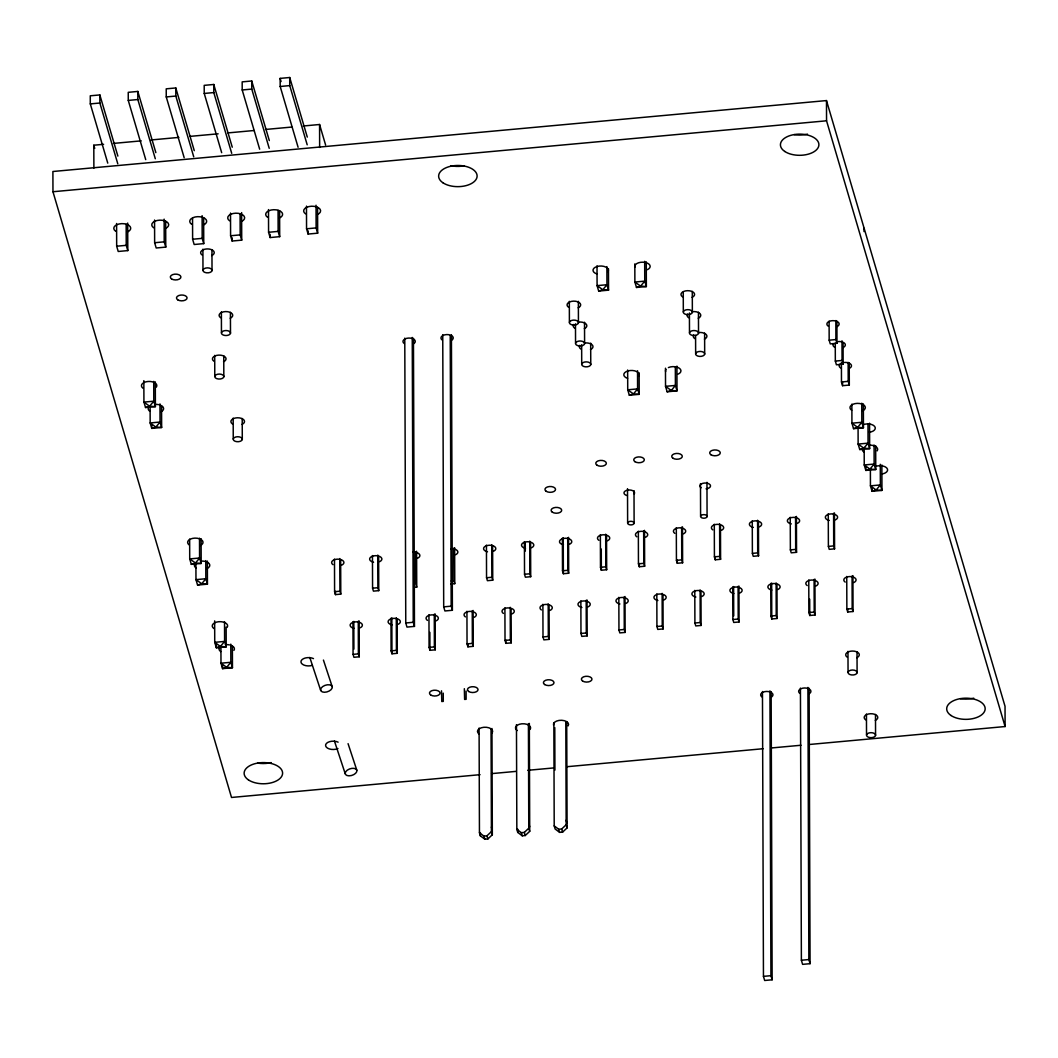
<?xml version="1.0" encoding="UTF-8"?>
<svg xmlns="http://www.w3.org/2000/svg" width="1058" height="1058" viewBox="0 0 1058 1058"><rect width="100%" height="100%" fill="white"/><g stroke="black" fill="none" stroke-linecap="round" stroke-linejoin="round"><path stroke-width="1.5" d="M479.089 728.063L479.446 832.725L483.942 836.111L486.931 835.833L491.415 831.628L491.044 728.658M479.446 832.725L480.372 835.86L484.868 839.232L487.857 838.968L492.327 834.762L491.957 728.499M516.463 724.637L516.833 829.3L521.329 832.686L524.318 832.408L528.788 828.202L528.418 723.593M516.833 829.3L517.746 832.421L522.242 835.807L525.231 835.529L529.714 831.337L529.331 723.434M553.85 722.839L554.207 825.875L558.703 829.26L561.692 828.983L566.162 824.777L565.805 721.807M554.207 825.875L555.133 828.996L559.629 832.381L562.618 832.104L567.088 827.898L566.718 721.649M597.016 265.849L597.082 285.634L598.683 291.069L602.809 289.733L608.548 290.156L608.469 268.719M634.826 263.892L634.879 282.036L636.48 287.459L640.606 286.123L646.359 286.559L646.266 261.815M143.848 380.642L143.928 402.093L145.528 407.515L149.601 406.219L155.394 406.616L155.301 381.872M851.862 404.143L851.928 423.187L853.528 428.649L857.641 427.339L863.447 427.736L863.354 403.918M858.078 428.199L858.131 444.069L859.744 449.531L863.844 448.222L869.65 448.618L869.557 423.213M189.647 539.117L189.713 558.915L191.313 564.35L195.518 563.028L201.179 563.438L201.099 538.694M195.902 563.147L195.968 579.639L197.568 585.061L201.761 583.751L207.434 584.161L207.355 561.071M627.659 370.009L627.725 389.807L629.325 395.229L633.491 393.96L639.191 394.33L639.125 372.892M665.469 368.21L665.535 386.342L667.135 391.777L671.288 390.495L677.001 390.865L676.922 366.134M117.861 156.081L99.836 94.929L90.274 95.802L90.3 103.896L107.757 163.117M155.843 152.603L137.818 91.438L128.243 92.324L128.269 100.417L145.726 159.626M194.275 150.686L175.787 87.959L166.225 88.832L166.251 96.926L184.171 157.708M232.257 147.207L213.769 84.481L204.194 85.354L204.234 93.448L221.677 152.669M269.314 140.582L251.738 80.99L242.176 81.876L242.203 89.97L259.66 149.178M298.091 147.26L280.185 86.478L280.145 78.385L289.72 77.512L307.283 137.104M90.3 103.896L99.862 103.023L117.782 163.792M128.269 100.417L137.844 99.531L155.301 158.753M166.251 96.926L175.826 96.053L193.733 156.822M204.234 93.448L213.795 92.575L231.715 153.344M242.203 89.97L251.778 89.084L269.221 148.305M280.185 86.478L289.747 85.605L307.204 144.827M93.884 168.129L93.805 145.21L103.618 144.311M113.431 143.412L141.243 140.859M151.056 139.96L178.868 137.408M190.321 136.35L218.133 133.811M227.946 132.911L254.132 130.504M265.571 129.46L291.757 127.053M303.21 126.008L319.569 124.5L325.626 145.065M809.238 744.501L1005.1 726.542L1005.034 706.308L826.483 100.576L52.9 171.502L52.966 191.736L231.517 797.467L480.054 774.681M52.966 191.736L826.549 120.797L1005.1 726.542M116.671 246.21L126.233 245.337L127.793 250.601L118.218 251.473L116.671 246.21L116.592 223.516M154.64 242.732L164.215 241.846L165.762 247.109L156.2 247.995L154.64 242.732L154.561 220.038M192.622 239.24L202.184 238.367L203.744 243.631L194.169 244.504L192.622 239.24L192.543 218.173M230.591 235.762L240.166 234.889L241.713 240.153L232.152 241.026L230.591 235.762L230.512 213.068M268.573 232.284L278.135 231.398L279.696 236.661L270.121 237.547L268.573 232.284L268.494 209.59M306.555 228.792L316.117 227.92L317.664 233.183L308.103 234.056L306.555 228.792L306.476 206.112M636.48 287.459L646.359 286.559L644.758 281.137L644.679 261.339M598.683 291.069L608.548 290.156L606.948 284.734L606.882 266.59M829.168 340.187L835.899 339.578L836.984 343.281L830.265 343.89L829.168 340.187L829.102 321.169M145.528 407.515L155.394 406.616L153.794 401.18L153.727 381.396M835.331 361.082L842.062 360.461L843.147 364.164L836.415 364.785L835.331 361.082L835.265 343.056M629.325 395.229L639.191 394.33L637.59 388.894L637.538 370.763M667.135 391.777L677.001 390.865L675.401 385.443L675.335 367.298M841.48 381.978L848.212 381.356L849.31 385.059L842.578 385.681L841.48 381.978L841.414 363M853.528 428.649L863.447 427.736L861.834 422.287L861.767 403.23M859.744 449.531L869.65 448.618L868.049 443.17L867.983 424.113M191.313 564.35L201.179 563.438L199.578 558.016L199.512 538.218M197.568 585.061L207.434 584.161L205.834 578.739L205.768 560.595M334.593 591.687L339.922 591.197L340.782 594.12L335.452 594.609L334.593 591.687L334.487 559.047M372.575 588.195L377.891 587.719L378.751 590.642L373.434 591.131L372.575 588.195L372.456 555.569M451.237 580.987L453.895 580.749L454.755 583.672L450.774 584.042M486.548 577.747L491.877 577.258L492.737 580.194L487.407 580.683L486.548 577.747L486.442 545.121M524.53 574.269L529.846 573.78L530.706 576.703L525.39 577.192L524.53 574.269L524.411 541.63M562.499 570.791L567.829 570.302L568.688 573.224L563.372 573.714L562.499 570.791L562.393 538.152M600.481 567.3L605.798 566.81L606.67 569.746L601.341 570.236L600.481 567.3L600.362 534.674M638.45 563.821L643.78 563.332L644.639 566.255L639.323 566.744L638.45 563.821L638.344 531.182M676.432 560.343L681.749 559.854L682.622 562.777L677.292 563.266L676.432 560.343L676.313 527.704M714.415 556.852L719.731 556.363L720.591 559.298L715.274 559.788L714.415 556.852L714.295 524.226M752.383 553.374L757.713 552.884L758.573 555.82L753.243 556.296L752.383 553.374L752.264 520.748M790.366 549.895L795.682 549.406L796.542 552.329L791.225 552.818L790.366 549.895L790.247 517.256M828.388 546.404L833.704 545.915L834.577 548.851L829.247 549.34L828.388 546.404L828.269 513.778M414.075 587.402L416.733 587.164L416.601 551.258M443.699 606.856L451.171 606.168L452.388 610.281L444.915 610.969L443.699 606.856L442.747 334.712M405.769 622.977L413.242 622.289L414.458 626.402L406.973 627.09L405.769 622.977L404.778 338.137M353.068 654.36L358.384 653.87L359.257 656.793L353.927 657.283L353.068 654.36L352.949 621.72M391.09 650.868L396.419 650.379L397.279 653.302L391.963 653.791L391.09 650.868L390.984 618.229M429.072 647.39L434.388 646.901L435.261 649.824L429.932 650.313L429.072 647.39L428.953 614.751M467.041 643.899L472.371 643.409L473.23 646.345L467.914 646.835L467.041 643.899L466.935 611.273M505.023 640.421L510.34 639.931L511.212 642.867L505.883 643.343L505.023 640.421L504.904 607.795M543.005 636.942L548.322 636.453L549.181 639.376L543.865 639.865L543.005 636.942L542.886 604.303M580.974 633.451L586.304 632.975L587.164 635.898L581.834 636.387L580.974 633.451L580.868 600.825M618.956 629.973L624.273 629.484L625.133 632.419L619.816 632.909L618.956 629.973L618.837 597.347M656.925 626.495L662.255 626.005L663.115 628.928L657.785 629.417L656.925 626.495L656.82 593.855M694.908 623.017L700.224 622.527L701.097 625.45L695.767 625.939L694.908 623.017L694.789 590.377M732.877 619.525L738.206 619.036L739.066 621.972L733.749 622.461L732.877 619.525L732.771 586.899M770.912 616.047L776.228 615.558L777.088 618.48L771.771 618.97L770.912 616.047L770.793 583.408M808.881 612.556L814.21 612.066L815.07 615.002L809.754 615.491L808.881 612.556L808.775 579.929M846.863 609.077L852.179 608.588L853.052 611.511L847.722 612L846.863 609.077L846.744 576.451M491.573 773.623L516.264 771.361M527.783 770.303L554.114 767.896M567.286 766.68L763.149 748.72M771.375 747.966L801.012 745.255M801.382 960.241L808.854 959.566L810.071 963.679L802.599 964.354L801.382 960.241L800.43 688.11M763.453 976.375L770.925 975.688L772.142 979.801L764.67 980.488L763.453 976.375L762.461 691.535M323.431 660.073L332.199 686.655A6.057 3.425 -18.3 0 1 324.383 692.263A6.057 3.425 -18.3 0 1 322.703 686.576A6.057 3.425 -18.3 0 1 332.199 686.655M348.069 743.668L356.824 770.224A6.057 3.425 -18.3 0 1 349.008 775.831A6.057 3.425 -18.3 0 1 347.328 770.131A6.057 3.425 -18.3 0 1 356.824 770.224M309.822 657.494L320.653 690.345M334.46 741.103L345.278 773.901M566.149 820.228L567.075 823.349M566.162 824.777L567.088 827.898M561.692 828.983L562.618 832.104M558.703 829.26L559.629 832.381M528.775 823.653L529.688 826.774M528.788 828.202L529.714 831.337M524.318 832.408L525.231 835.529M521.329 832.686L522.242 835.807M280.145 78.385L281.071 81.532M491.388 827.078L492.314 830.199M491.415 831.628L492.327 834.762M416.733 587.164L415.873 584.228L415.754 551.602M486.931 835.833L487.857 838.968M483.942 836.111L484.868 839.232M93.805 145.21L94.731 148.371M881.869 464.991L881.962 490.396L872.057 491.296L870.443 485.847L870.39 469.977M880.282 464.303L880.362 484.948L881.962 490.396L876.156 489.999L872.057 491.296L872.043 488.122M875.68 445.696L875.76 469.514L865.841 470.413L864.241 464.965L864.174 447.508M875.495 714.467L875.561 735.416A4.549 2.5 -0.2 0 1 868.393 737.201A4.549 2.5 -0.2 0 1 869.187 732.89A4.549 2.5 -0.2 0 1 875.561 735.416M874.08 445.008L874.146 464.065L875.76 469.514L869.954 469.117L865.841 470.413L865.841 467.239M866.449 714.031L866.528 734.926M864.016 228.263L864.029 231.557M857.02 651.847L857.099 672.743A4.549 2.5 -0.2 0 1 849.918 674.541A4.549 2.5 -0.2 0 1 850.711 670.23A4.549 2.5 -0.2 0 1 857.099 672.743M852.92 575.618L853.052 611.511M852.074 575.962L852.179 608.588M849.23 362.868L849.31 385.059M848.146 362.378L848.212 381.356M847.709 608.747L847.722 612M847.974 651.318L848.053 672.253M843.067 342.858L843.147 364.164M842.565 382.507L842.578 385.681M841.983 340.795L842.062 360.461M836.918 321.129L836.984 343.281M835.833 320.548L835.899 339.578M834.445 512.945L834.577 548.851M833.598 513.289L833.704 545.915M826.483 100.576L826.549 120.797M814.951 579.11L815.07 615.002M814.091 579.44L814.21 612.066M809.687 599.172L809.754 615.491M809.105 688.229L810.071 963.679M807.915 687.422L808.854 959.566M796.423 516.436L796.542 552.329M795.563 516.767L795.682 549.406M776.969 584.214L777.088 618.48M776.122 582.918L776.228 615.558M771.652 583.077L771.771 618.97M771.137 691.668L772.142 979.801M769.933 690.848L770.925 975.688M758.454 521.554L758.573 555.82M757.594 520.258L757.713 552.884M738.947 586.066L739.066 621.972M738.087 586.41L738.206 619.036M733.617 586.555L733.723 615.928M720.472 525.033L720.591 559.298M719.612 523.736L719.731 556.363M715.261 556.521L715.274 559.788M706.956 482.329L707.075 516.595A3.253 1.799 -0.2 0 1 701.93 517.878A3.253 1.799 -0.2 0 1 702.499 514.783A3.253 1.799 -0.2 0 1 707.075 516.595M704.615 333.151L704.681 354.166A4.549 2.5 -0.2 0 1 697.5 355.964A4.549 2.5 -0.2 0 1 698.306 351.64A4.549 2.5 -0.2 0 1 704.681 354.166M700.489 483.612L700.594 516.251M700.965 591.184L701.097 625.45M700.118 589.888L700.224 622.527M698.452 312.255L698.531 333.27A4.549 2.5 -0.2 0 1 691.35 335.069A4.549 2.5 -0.2 0 1 692.144 330.757A4.549 2.5 -0.2 0 1 698.531 333.27M695.582 335.505L695.648 353.676M692.289 291.36L692.368 312.388A4.549 2.5 -0.2 0 1 685.187 314.173A4.549 2.5 -0.2 0 1 685.981 309.862A4.549 2.5 -0.2 0 1 692.368 312.388M689.419 312.97L689.485 332.794M683.256 292.074L683.323 311.898M682.489 526.884L682.622 562.777M681.643 527.215L681.749 559.854M677.279 559.999L677.292 563.266M662.996 594.662L663.115 628.928M662.136 593.366L662.255 626.005M644.52 530.362L644.639 566.255M643.661 530.706L643.78 563.332M639.31 563.491L639.323 566.744M634.006 490.647L634.112 523.287A3.253 1.799 -0.2 0 1 628.968 524.57A3.253 1.799 -0.2 0 1 629.536 521.475A3.253 1.799 -0.2 0 1 634.112 523.287M627.513 488.677L627.632 522.943M625.014 596.514L625.133 632.419M624.167 596.857L624.273 629.484M606.551 535.48L606.67 569.746M605.692 534.184L605.798 566.81M601.275 549.023L601.341 570.236M590.681 343.136L590.761 364.613A4.549 2.5 -0.2 0 1 583.58 366.399A4.549 2.5 -0.2 0 1 584.373 362.087A4.549 2.5 -0.2 0 1 590.761 364.613M587.031 600.005L587.164 635.898M586.185 600.336L586.304 632.975M584.519 322.24L584.598 343.718A4.549 2.5 -0.2 0 1 577.417 345.516A4.549 2.5 -0.2 0 1 578.21 341.205A4.549 2.5 -0.2 0 1 584.598 343.718M581.649 344.723L581.715 364.124M578.369 301.345L578.435 322.835A4.549 2.5 -0.2 0 1 571.267 324.621A4.549 2.5 -0.2 0 1 572.061 320.31A4.549 2.5 -0.2 0 1 578.435 322.835M575.486 323.841L575.552 343.242M569.323 301.332L569.402 322.346M568.569 537.332L568.688 573.224M567.71 537.662L567.829 570.302M563.24 537.821L563.372 573.714M554.776 727.6L554.921 770.118M549.062 605.11L549.181 639.376M548.203 603.814L548.322 636.453M530.587 542.45L530.706 576.703M529.741 541.141L529.846 573.78M525.271 542.926L525.297 551.086M517.732 829.155L517.746 832.421M511.093 608.601L511.212 642.867M510.234 607.305L510.34 639.931M505.869 640.09L505.883 643.343M492.618 545.928L492.737 580.194M491.758 544.632L491.877 577.258M480.358 832.58L480.372 835.86M473.111 610.453L473.23 646.345M472.252 610.783L472.371 643.409M467.901 643.568L467.914 646.835M466.089 691.046L466.115 699.298L464.621 699.431L464.343 688.705M454.636 547.779L454.755 583.672M453.776 548.11L453.895 580.749M451.422 334.844L452.388 610.281M450.232 335.677L451.171 606.168M443.236 693.135L443.276 701.388L441.781 701.52L441.503 690.808M435.129 613.931L435.261 649.824M434.283 614.262L434.388 646.901M429.865 632.367L429.932 650.313M413.453 338.269L414.458 626.402M412.25 337.449L413.242 622.289M397.16 619.049L397.279 653.302M396.3 617.753L396.419 650.379M391.83 617.898L391.963 653.791M378.632 556.376L378.751 590.642M377.785 555.08L377.891 587.719M359.125 620.901L359.257 656.793M358.278 621.231L358.384 653.87M353.808 621.39L353.901 649.123M340.663 559.854L340.782 594.12M339.803 558.558L339.922 591.197M335.452 591.343L335.452 594.609M319.569 124.5L319.648 147.432M317.585 207.249L317.664 233.183M316.038 205.226L316.117 227.92M308.09 230.816L308.103 234.056M289.72 77.512L289.747 85.605M279.603 210.74L279.696 236.661M278.069 210.33L278.135 231.398M270.107 234.307L270.121 237.547M251.738 80.99L251.778 89.084M241.621 212.605L241.713 240.153M242.216 418.518L242.295 439.467A4.549 2.5 -0.2 0 1 235.114 441.265A4.549 2.5 -0.2 0 1 235.908 436.954A4.549 2.5 -0.2 0 1 242.295 439.467M240.087 213.809L240.166 234.889M233.183 418.095L233.249 438.991M232.138 237.786L232.152 241.026M232.376 646.279L232.456 667.717L222.577 668.63L220.99 663.194L220.924 646.702M230.419 312.335L230.499 333.283A4.549 2.5 -0.2 0 1 223.317 335.069A4.549 2.5 -0.2 0 1 224.111 330.757A4.549 2.5 -0.2 0 1 230.499 333.283M230.789 644.15L230.856 662.295L232.456 667.717L226.663 667.32L222.577 668.63L222.577 665.323M226.134 627.063L226.2 646.848L216.335 647.76L214.734 642.325L214.655 620.887M223.754 355.898L223.82 376.793A4.549 2.5 -0.2 0 1 216.639 378.592A4.549 2.5 -0.2 0 1 217.432 374.281A4.549 2.5 -0.2 0 1 223.82 376.793M224.534 621.628L224.6 641.426L226.2 646.848L220.421 646.451L216.335 647.76L216.321 644.454M221.387 311.898L221.453 332.794M213.769 84.481L213.795 92.575M214.708 355.369L214.787 376.317M211.944 249.714L212.023 270.61A4.549 2.5 -0.2 0 1 204.842 272.395A4.549 2.5 -0.2 0 1 205.636 268.084A4.549 2.5 -0.2 0 1 212.023 270.61M203.652 217.697L203.744 243.631M202.911 249.172L202.977 270.121M202.104 215.673L202.184 238.367M175.787 87.959L175.826 96.053M165.67 221.188L165.762 247.109M164.135 219.151L164.215 241.846M161.557 406.034L161.636 427.485L151.77 428.384L150.17 422.949L150.117 406.457M159.97 403.905L160.036 422.049L161.636 427.485L155.857 427.088L151.77 428.384L151.757 425.078M137.818 91.438L137.844 99.531M127.687 223.04L127.793 250.601M126.167 224.256L126.233 245.337M99.836 94.929L99.862 103.023M973.744 698.174A19.242 10.593 -0.2 0 1 960.347 698.69M271.179 762.593A19.242 10.593 -0.2 0 1 257.782 763.109M807.479 134.128A19.242 10.593 -0.2 0 1 794.095 134.644M464.105 165.815A19.242 10.593 -0.2 0 1 450.986 165.749M189.356 545.042A7.697 4.232 -0.2 0 1 190.453 539.077A7.697 4.232 -0.2 0 1 201.284 539.646A7.697 4.232 -0.2 0 1 200.187 545.611M206.019 561.666A7.697 4.232 -0.2 0 1 206.958 568.596M196.127 568.014A7.697 4.232 -0.2 0 1 194.897 563.835M200.861 561.15A7.697 4.232 -0.2 0 1 204.829 561.362M312.229 665.389A7.578 4.166 -0.2 0 1 302.39 664.226A7.578 4.166 -0.2 0 1 303.408 658.711A7.578 4.166 -0.2 0 1 313.485 658.605M337.938 748.548A7.578 4.166 -0.2 0 1 327.57 748.165A7.578 4.166 -0.2 0 1 327.729 742.438A7.578 4.166 -0.2 0 1 338.11 742.161M517.177 730.562A7.578 4.166 -0.2 0 1 521.832 723.804A7.578 4.166 -0.2 0 1 530.124 729.385M479.195 734.054A7.578 4.166 -0.2 0 1 483.85 727.282A7.578 4.166 -0.2 0 1 492.142 732.863M553.546 725.127A7.578 4.166 -0.2 0 1 561.785 720.286A7.578 4.166 -0.2 0 1 568.093 725.894M333.019 564.694A6.15 3.386 -0.2 0 1 333.892 559.92A6.15 3.386 -0.2 0 1 342.541 560.383A6.15 3.386 -0.2 0 1 341.668 565.144M373.58 562.221A6.15 3.386 -0.2 0 1 370.472 557.328A6.15 3.386 -0.2 0 1 379.769 556.482A6.15 3.386 -0.2 0 1 379.65 561.666M412.752 552.236A6.15 3.386 -0.2 0 1 419.338 554.167A6.15 3.386 -0.2 0 1 417.619 558.188M450.721 548.745A6.15 3.386 -0.2 0 1 457.321 550.689A6.15 3.386 -0.2 0 1 455.601 554.709M487.5 551.773A6.15 3.386 -0.2 0 1 484.405 546.893A6.15 3.386 -0.2 0 1 493.702 546.034A6.15 3.386 -0.2 0 1 493.57 551.218M525.482 548.295A6.15 3.386 -0.2 0 1 522.374 543.402A6.15 3.386 -0.2 0 1 531.685 542.556A6.15 3.386 -0.2 0 1 531.552 547.74M563.451 544.817A6.15 3.386 -0.2 0 1 560.356 539.924A6.15 3.386 -0.2 0 1 569.654 539.064A6.15 3.386 -0.2 0 1 569.521 544.262M598.854 540.307A6.15 3.386 -0.2 0 1 599.727 535.546A6.15 3.386 -0.2 0 1 608.376 536.009A6.15 3.386 -0.2 0 1 607.504 540.77M636.823 536.829A6.15 3.386 -0.2 0 1 637.709 532.068A6.15 3.386 -0.2 0 1 646.359 532.531A6.15 3.386 -0.2 0 1 645.486 537.292M674.806 533.351A6.15 3.386 -0.2 0 1 675.678 528.59A6.15 3.386 -0.2 0 1 684.328 529.04A6.15 3.386 -0.2 0 1 683.455 533.814M712.775 529.873A6.15 3.386 -0.2 0 1 713.661 525.099A6.15 3.386 -0.2 0 1 722.31 525.562A6.15 3.386 -0.2 0 1 721.437 530.322M753.336 527.4A6.15 3.386 -0.2 0 1 750.241 522.507A6.15 3.386 -0.2 0 1 759.538 521.66A6.15 3.386 -0.2 0 1 759.406 526.844M791.318 523.922A6.15 3.386 -0.2 0 1 788.21 519.028A6.15 3.386 -0.2 0 1 797.52 518.182A6.15 3.386 -0.2 0 1 797.388 523.366M829.287 520.443A6.15 3.386 -0.2 0 1 826.192 515.55A6.15 3.386 -0.2 0 1 835.489 514.691A6.15 3.386 -0.2 0 1 835.357 519.888M845.183 582.085A6.15 3.386 -0.2 0 1 846.056 577.324A6.15 3.386 -0.2 0 1 854.705 577.787A6.15 3.386 -0.2 0 1 853.832 582.548M807.201 585.577A6.15 3.386 -0.2 0 1 808.087 580.802A6.15 3.386 -0.2 0 1 816.736 581.265A6.15 3.386 -0.2 0 1 815.863 586.039M771.811 590.073A6.15 3.386 -0.2 0 1 768.716 585.18A6.15 3.386 -0.2 0 1 778.014 584.333A6.15 3.386 -0.2 0 1 777.881 589.518M733.829 593.551A6.15 3.386 -0.2 0 1 730.734 588.671A6.15 3.386 -0.2 0 1 740.031 587.812A6.15 3.386 -0.2 0 1 739.899 592.996M695.86 597.043A6.15 3.386 -0.2 0 1 692.752 592.149A6.15 3.386 -0.2 0 1 702.062 591.29A6.15 3.386 -0.2 0 1 701.93 596.487M657.878 600.521A6.15 3.386 -0.2 0 1 654.783 595.628A6.15 3.386 -0.2 0 1 664.08 594.781A6.15 3.386 -0.2 0 1 663.948 599.965M619.909 603.999A6.15 3.386 -0.2 0 1 616.801 599.119A6.15 3.386 -0.2 0 1 626.111 598.259A6.15 3.386 -0.2 0 1 625.979 603.444M581.926 607.49A6.15 3.386 -0.2 0 1 578.832 602.597A6.15 3.386 -0.2 0 1 588.129 601.737A6.15 3.386 -0.2 0 1 587.997 606.922M541.365 609.95A6.15 3.386 -0.2 0 1 542.251 605.189A6.15 3.386 -0.2 0 1 550.901 605.639A6.15 3.386 -0.2 0 1 550.028 610.413M503.396 613.428A6.15 3.386 -0.2 0 1 504.269 608.667A6.15 3.386 -0.2 0 1 512.918 609.13A6.15 3.386 -0.2 0 1 512.046 613.891M465.414 616.907A6.15 3.386 -0.2 0 1 466.3 612.146A6.15 3.386 -0.2 0 1 474.949 612.608A6.15 3.386 -0.2 0 1 474.077 617.369M427.445 620.398A6.15 3.386 -0.2 0 1 428.318 615.624A6.15 3.386 -0.2 0 1 436.967 616.087A6.15 3.386 -0.2 0 1 436.094 620.861M392.042 624.894A6.15 3.386 -0.2 0 1 388.947 620.001A6.15 3.386 -0.2 0 1 398.244 619.155A6.15 3.386 -0.2 0 1 398.112 624.339M354.073 628.373A6.15 3.386 -0.2 0 1 350.965 623.493A6.15 3.386 -0.2 0 1 360.275 622.633A6.15 3.386 -0.2 0 1 360.143 627.817M153.661 227.774A8.464 4.655 -0.2 0 1 154.878 221.215A8.464 4.655 -0.2 0 1 166.794 221.849A8.464 4.655 -0.2 0 1 165.577 228.409M305.577 213.848A8.464 4.655 -0.2 0 1 306.78 207.275A8.464 4.655 -0.2 0 1 318.696 207.923A8.464 4.655 -0.2 0 1 317.479 214.483M115.692 231.252A8.464 4.655 -0.2 0 1 116.896 224.693A8.464 4.655 -0.2 0 1 128.811 225.328A8.464 4.655 -0.2 0 1 127.608 231.887M267.595 217.326A8.464 4.655 -0.2 0 1 268.798 210.767A8.464 4.655 -0.2 0 1 280.714 211.402A8.464 4.655 -0.2 0 1 279.51 217.961M229.612 220.805A8.464 4.655 -0.2 0 1 230.829 214.245A8.464 4.655 -0.2 0 1 242.745 214.88A8.464 4.655 -0.2 0 1 241.528 221.439M191.643 224.283A8.464 4.655 -0.2 0 1 192.847 217.723A8.464 4.655 -0.2 0 1 204.763 218.358A8.464 4.655 -0.2 0 1 203.559 224.931M762.038 696.984A6.15 3.386 -0.2 0 1 762.924 692.223A6.15 3.386 -0.2 0 1 771.573 692.686A6.15 3.386 -0.2 0 1 770.7 697.447M800.02 693.506A6.15 3.386 -0.2 0 1 800.893 688.745A6.15 3.386 -0.2 0 1 809.542 689.208A6.15 3.386 -0.2 0 1 808.669 693.969M404.354 343.599A6.15 3.386 -0.2 0 1 405.24 338.825A6.15 3.386 -0.2 0 1 413.89 339.287A6.15 3.386 -0.2 0 1 413.004 344.062M442.337 340.107A6.15 3.386 -0.2 0 1 443.209 335.346A6.15 3.386 -0.2 0 1 451.859 335.809A6.15 3.386 -0.2 0 1 450.986 340.57M851.69 410.279A7.697 4.232 -0.2 0 1 852.788 404.328A7.697 4.232 -0.2 0 1 863.606 404.897A7.697 4.232 -0.2 0 1 862.508 410.861M862.746 424.866A7.697 4.232 -0.2 0 1 874.622 426.387A7.697 4.232 -0.2 0 1 868.843 432.312M864.002 452.07A7.697 4.232 -0.2 0 1 862.376 450.073M868.737 445.193A7.697 4.232 -0.2 0 1 877.161 450.867M875.059 466.644A7.697 4.232 -0.2 0 1 886.644 467.834A7.697 4.232 -0.2 0 1 882.438 473.918M159.837 404.989A7.697 4.232 -0.2 0 1 160.776 411.919M149.945 411.337A7.697 4.232 -0.2 0 1 148.715 407.158M154.68 404.46A7.697 4.232 -0.2 0 1 158.647 404.672M143.174 388.352A7.697 4.232 -0.2 0 1 147.908 381.488A7.697 4.232 -0.2 0 1 156.333 387.149M596.778 273.89A7.697 4.232 -0.2 0 1 593.869 268.309A7.697 4.232 -0.2 0 1 603.84 266.365A7.697 4.232 -0.2 0 1 607.887 271.721M634.879 267.105A7.697 4.232 -0.2 0 1 645.208 262.45A7.697 4.232 -0.2 0 1 647.337 269.684M668.391 367.589A7.697 4.232 -0.2 0 1 679.223 368.171A7.697 4.232 -0.2 0 1 678.125 374.135M665.667 371.556A7.697 4.232 -0.2 0 1 666.064 369.374M627.566 378.341A7.697 4.232 -0.2 0 1 624.656 372.76A7.697 4.232 -0.2 0 1 634.628 370.816A7.697 4.232 -0.2 0 1 638.675 376.185M220.765 651.583A7.697 4.232 -0.2 0 1 219.535 647.403M225.486 644.706A7.697 4.232 -0.2 0 1 229.454 644.917M230.657 645.235A7.697 4.232 -0.2 0 1 233.924 650.366M213.994 628.597A7.697 4.232 -0.2 0 1 218.715 621.72A7.697 4.232 -0.2 0 1 227.139 627.394M828.255 326.181A6.15 3.386 -0.2 0 1 829.128 321.42A6.15 3.386 -0.2 0 1 837.777 321.883A6.15 3.386 -0.2 0 1 836.904 326.644M838.187 341.589A6.15 3.386 -0.2 0 1 844.787 343.519A6.15 3.386 -0.2 0 1 843.067 347.54M834.418 347.077A6.15 3.386 -0.2 0 1 833.426 343.731M844.35 362.471A6.15 3.386 -0.2 0 1 850.936 364.415A6.15 3.386 -0.2 0 1 849.217 368.422M840.568 367.959A6.15 3.386 -0.2 0 1 841.441 363.198M847.233 657.177A6.811 3.756 -0.2 0 1 848.199 651.9A6.811 3.756 -0.2 0 1 857.787 652.416A6.811 3.756 -0.2 0 1 856.821 657.692M865.709 719.85A6.811 3.756 -0.2 0 1 866.674 714.573A6.811 3.756 -0.2 0 1 876.262 715.089A6.811 3.756 -0.2 0 1 875.297 720.366M692.858 311.634A6.811 3.756 -0.2 0 1 700.158 313.776A6.811 3.756 -0.2 0 1 698.254 318.22M688.665 317.717A6.811 3.756 -0.2 0 1 687.568 314.014M578.924 322.068A6.811 3.756 -0.2 0 1 586.238 324.224A6.811 3.756 -0.2 0 1 584.32 328.668M574.732 328.165A6.811 3.756 -0.2 0 1 573.648 324.462M220.633 317.717A6.811 3.756 -0.2 0 1 221.598 312.441A6.811 3.756 -0.2 0 1 231.199 312.943A6.811 3.756 -0.2 0 1 230.221 318.233M202.157 255.044A6.811 3.756 -0.2 0 1 203.136 249.767A6.811 3.756 -0.2 0 1 212.724 250.283A6.811 3.756 -0.2 0 1 211.745 255.56M699.007 332.516A6.811 3.756 -0.2 0 1 706.321 334.659A6.811 3.756 -0.2 0 1 704.416 339.115M694.815 338.6A6.811 3.756 -0.2 0 1 693.731 334.897M585.087 342.964A6.811 3.756 -0.2 0 1 592.387 345.106A6.811 3.756 -0.2 0 1 590.483 349.563M580.895 349.047A6.811 3.756 -0.2 0 1 579.797 345.344M213.954 361.241A6.811 3.756 -0.2 0 1 214.933 355.964A6.811 3.756 -0.2 0 1 224.521 356.467A6.811 3.756 -0.2 0 1 223.542 361.757M232.429 423.914A6.811 3.756 -0.2 0 1 233.408 418.624A6.811 3.756 -0.2 0 1 242.996 419.14A6.811 3.756 -0.2 0 1 242.018 424.417M568.582 307.27A6.811 3.756 -0.2 0 1 569.548 301.993A6.811 3.756 -0.2 0 1 579.136 302.495A6.811 3.756 -0.2 0 1 578.171 307.785M682.503 296.822A6.811 3.756 -0.2 0 1 683.481 291.545A6.811 3.756 -0.2 0 1 693.069 292.048A6.811 3.756 -0.2 0 1 692.091 297.338M627.394 495.633A5.303 2.923 -0.2 0 1 624.326 491.877A5.303 2.923 -0.2 0 1 631.163 490.171A5.303 2.923 -0.2 0 1 634.231 493.927M701.123 487.791A5.303 2.923 -0.2 0 1 702.644 483.387A5.303 2.923 -0.2 0 1 710.235 484.961A5.303 2.923 -0.2 0 1 706.083 488.809M199.578 558.016L195.518 563.028L189.713 558.915L199.578 558.016M205.834 578.739L201.761 583.751L195.968 579.639L205.834 578.739M637.59 388.894L633.491 393.96L627.725 389.807L637.59 388.894M675.401 385.443L671.288 390.495L665.535 386.342L675.401 385.443M606.948 284.734L602.809 289.733L597.082 285.634L606.948 284.734M644.758 281.137L640.606 286.123L634.879 282.036L644.758 281.137M153.794 401.18L149.601 406.219L143.928 402.093L153.794 401.18M160.036 422.049L155.857 427.088L150.17 422.949L160.036 422.049M224.6 641.426L220.421 646.451L214.734 642.325L224.6 641.426M230.856 662.295L226.663 667.32L220.99 663.194L230.856 662.295M861.834 422.287L857.641 427.339L851.928 423.187L861.834 422.287M868.049 443.17L863.844 448.222L858.131 444.069L868.049 443.17M874.146 464.065L869.954 469.117L864.241 464.965L874.146 464.065M880.362 484.948L876.156 489.999L870.443 485.847L880.362 484.948M951.023 715.499A19.242 10.593 -0.2 0 0 983.914 712.484A19.242 10.593 -0.2 0 0 962.846 698.32A19.242 10.593 -0.2 0 0 951.023 715.499M248.458 779.918A19.242 10.593 -0.2 0 0 281.349 776.903A19.242 10.593 -0.2 0 0 260.281 762.739A19.242 10.593 -0.2 0 0 248.458 779.918M784.758 151.453A19.242 10.593 -0.2 0 0 817.649 148.437A19.242 10.593 -0.2 0 0 796.581 134.273A19.242 10.593 -0.2 0 0 784.758 151.453M442.971 182.796A19.242 10.593 -0.2 0 0 475.862 179.781A19.242 10.593 -0.2 0 0 454.795 165.617A19.242 10.593 -0.2 0 0 442.971 182.796M544.592 684.513A5.303 2.923 -0.2 0 0 553.651 683.68A5.303 2.923 -0.2 0 0 547.846 679.778A5.303 2.923 -0.2 0 0 544.592 684.513M582.574 681.021A5.303 2.923 -0.2 0 0 591.634 680.201A5.303 2.923 -0.2 0 0 585.828 676.3A5.303 2.923 -0.2 0 0 582.574 681.021M430.659 694.961A5.303 2.923 -0.2 0 0 439.731 694.127A5.303 2.923 -0.2 0 0 433.925 690.226A5.303 2.923 -0.2 0 0 430.659 694.961M468.641 691.469A5.303 2.923 -0.2 0 0 477.7 690.636A5.303 2.923 -0.2 0 0 471.894 686.735A5.303 2.923 -0.2 0 0 468.641 691.469M710.87 454.715A5.303 2.923 -0.2 0 0 719.943 453.882A5.303 2.923 -0.2 0 0 714.137 449.981A5.303 2.923 -0.2 0 0 710.87 454.715M672.901 458.193A5.303 2.923 -0.2 0 0 681.96 457.36A5.303 2.923 -0.2 0 0 676.155 453.459A5.303 2.923 -0.2 0 0 672.901 458.193M596.95 465.163A5.303 2.923 -0.2 0 0 606.009 464.33A5.303 2.923 -0.2 0 0 600.203 460.428A5.303 2.923 -0.2 0 0 596.95 465.163M634.919 461.672A5.303 2.923 -0.2 0 0 643.978 460.852A5.303 2.923 -0.2 0 0 638.186 456.937A5.303 2.923 -0.2 0 0 634.919 461.672M552.289 512.165A5.303 2.923 -0.2 0 0 561.362 511.331A5.303 2.923 -0.2 0 0 555.556 507.43A5.303 2.923 -0.2 0 0 552.289 512.165M546.14 491.269A5.303 2.923 -0.2 0 0 555.199 490.436A5.303 2.923 -0.2 0 0 549.393 486.535A5.303 2.923 -0.2 0 0 546.14 491.269M171.515 278.889A5.303 2.923 -0.2 0 0 180.574 278.056A5.303 2.923 -0.2 0 0 174.768 274.154A5.303 2.923 -0.2 0 0 171.515 278.889M177.665 299.784A5.303 2.923 -0.2 0 0 186.737 298.951A5.303 2.923 -0.2 0 0 180.931 295.05A5.303 2.923 -0.2 0 0 177.665 299.784"/></g></svg>
